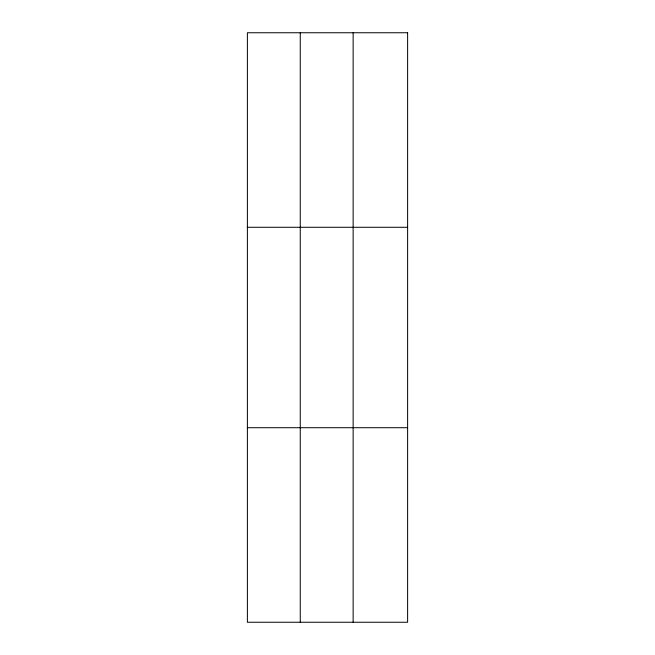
<?xml version="1.0" encoding="UTF-8"?>
<svg xmlns="http://www.w3.org/2000/svg" width="655" height="655" viewBox="0 0 655 655"><rect width="100%" height="100%" fill="white"/><g stroke="black" fill="none" stroke-linecap="round" stroke-linejoin="round"><path stroke-width="0.98" d="M300.26 622.25L300.26 32.75M353.135 622.25L353.135 32.75M247.385 227.285L407.615 227.285M247.385 427.715L407.615 427.715M407.615 32.75L407.615 622.25L247.385 622.25L247.385 32.75L407.615 32.75"/></g></svg>
